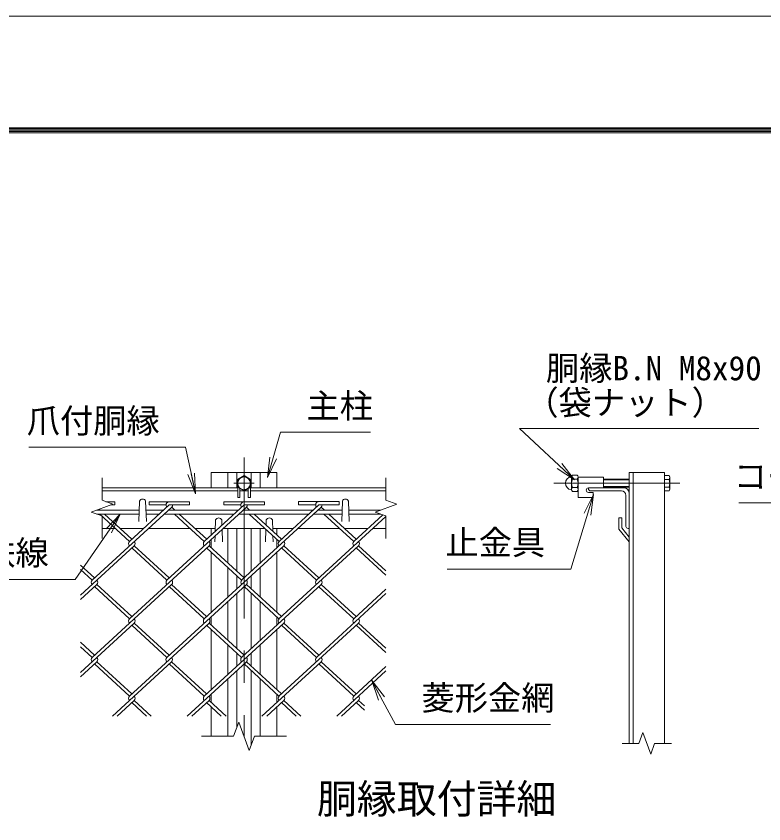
# Model space of a CAD drawing. Units: millimetres, scale not verified. Extents: x -4200 to 4200, y -2970 to 2970.
# Drawn here: x 1188 to 2663, y 1377 to 2970 of the extents above; entities that cross this region are included whole.
import ezdxf
from ezdxf.enums import TextEntityAlignment as Align

# ---------------------------------------------------------------- set-up
doc = ezdxf.new("R2010")
doc.units = ezdxf.units.MM
doc.header["$LTSCALE"] = 10
doc.linetypes.add('USER1', pattern=[50.8, 31.75, -6.35, 6.35, -6.35])
for name, color, linetype, lineweight in [('0-0_D-STR1', 1, 'Continuous', 18), ('0-1_D-BMK', 2, 'USER1', 13), ('0-2_D-STR-DIM', 7, 'Continuous', 13), ('0-3_D-STR3', 3, 'Continuous', 13), ('0-7_0', 7, 'Continuous', 18), ('0-A_D-STR2', 7, 'Continuous', 13), ('0-B_D-STR-TXT', 7, 'Continuous', 13), ('0-C_D-TTL', 7, 'Continuous', 18)]:
    doc.layers.add(name, color=color, linetype=linetype, lineweight=lineweight)
doc.layers.add('0-9_D-TTL-TXT', color=7, linetype='Continuous')
doc.styles.add('ＭＳ ゴシック', font='')
doc.styles.get('ＭＳ ゴシック').set_extended_font_data('MS Gothic')

# ---------------------------------------------------------------- blocks, each defined once
blk = doc.blocks.new('_Open')
at = {"layer": '0-7_0'}
blk.add_line((-10, 1.667), (0, 0), dxfattribs=at)
blk.add_lwpolyline([(-10, -1.667), (0, 0), (-10, 0)], dxfattribs=at)

msp = doc.modelspace()

# ---------------------------------------------------------------- linework, layer by layer
at = {"layer": '0-0_D-STR1'}
for p, q in [((1572.5, 2069.89), (1702.5, 2069.89)), ((1572.5, 2039.89), (1572.5, 2069.89)), ((1605.5, 2039.89), (1605.5, 2069.89)), ((1623.5, 2069.89), (1623.5, 2039.89)), ((1651.5, 2069.89), (1651.5, 2039.89)), ((1669.5, 2039.89), (1669.5, 2069.89)), ((1702.5, 2039.89), (1702.5, 2069.89)), ((2396.81, 1535.94), (2396.81, 2069.89)), ((2396.81, 2069.89), (2466.81, 2069.89)), ((2404.81, 1535.94), (2404.81, 2069.89)), ((2466.81, 1535.94), (2466.81, 2069.89)), ((1357.5, 2039.89), (1625, 2039.89)), ((1650, 2039.89), (1917.5, 2039.89)), ((2316.81, 2039.89), (2386.81, 2039.89)), ((2316.81, 2037.89), (2316.81, 2039.89)), ((1357.5, 2033.89), (1625, 2033.89)), ((1629, 2033.89), (1646, 2033.89)), ((1650, 2033.89), (1917.5, 2033.89)), ((2320.81, 2033.89), (2381.81, 2033.89)), ((2390.81, 2024.89), (2390.81, 1963.89)), ((2396.81, 2029.89), (2396.81, 1959.89)), ((1431.5, 2013.63), (1430.1, 1973.38)), ((1443.5, 2013.63), (1444.9, 1973.38)), ((1831.5, 2013.63), (1830.1, 1973.38)), ((1843.5, 2013.63), (1844.9, 1973.38)), ((1581.5, 1976.64), (1580.71, 1953.96)), ((1593.5, 1976.64), (1593.87, 1966.02)), ((1681.5, 1976.64), (1681.14, 1966.21)), ((1693.5, 1976.64), (1694.28, 1954.17)), ((2382.81, 1980.64), (2376.81, 1980.64)), ((2376.81, 1980.64), (2376.81, 1958.64)), ((2382.81, 1980.64), (2382.81, 1960.89)), ((1357.5, 1959.89), (1383.68, 1959.89)), ((1393.13, 1959.89), (1439.72, 1959.89)), ((1449.19, 1959.89), (1531.14, 1959.89)), ((1540.59, 1959.89), (1580.91, 1959.89)), ((1572.5, 1946.44), (1572.5, 1959.89)), ((1596.41, 1959.89), (1678.57, 1959.89)), ((1605.5, 1891.74), (1605.5, 1959.89)), ((1623.5, 1959.89), (1623.5, 1875.25)), ((1651.5, 1959.89), (1651.5, 1875.25)), ((1669.5, 1891.74), (1669.5, 1959.89)), ((1734.63, 1959.89), (1694.08, 1959.89)), ((1702.5, 1946.64), (1702.5, 1959.89)), ((1826.02, 1959.89), (1743.86, 1959.89)), ((1882.08, 1959.89), (1835.5, 1959.89)), ((1917.5, 1959.89), (1891.55, 1959.89)), ((2382.81, 1960.89), (2396.81, 1942.79)), ((2394.81, 1959.89), (2396.81, 1959.89)), ((1580.4, 1945.22), (1580, 1933.64)), ((1594.16, 1957.82), (1595, 1933.64)), ((1680.84, 1957.8), (1680, 1933.64)), ((1694.6, 1945.2), (1695, 1933.64)), ((2376.81, 1958.64), (2396.81, 1933.64)), ((1572.5, 1921.96), (1572.5, 1937.98)), ((1702.5, 1921.98), (1702.5, 1937.96)), ((2396.81, 1942.79), (2396.81, 1933.64)), ((1572.5, 1794.18), (1572.5, 1913.3)), ((1702.5, 1794.18), (1702.5, 1913.3)), ((1605.5, 1824.42), (1605.5, 1883.06)), ((1669.5, 1824.42), (1669.5, 1883.06)), ((1623.5, 1866.57), (1623.5, 1840.91)), ((1651.5, 1866.57), (1651.5, 1840.91)), ((1623.5, 1832.23), (1623.5, 1722.77)), ((1651.5, 1832.23), (1651.5, 1722.77)), ((1605.5, 1739.26), (1605.5, 1815.74)), ((1669.5, 1739.26), (1669.5, 1815.74)), ((1572.5, 1769.5), (1572.5, 1785.5)), ((1702.5, 1769.5), (1702.5, 1785.5)), ((1572.5, 1641.7), (1572.5, 1760.82)), ((1702.5, 1641.7), (1702.5, 1760.82)), ((1605.5, 1671.94), (1605.5, 1730.58)), ((1669.5, 1671.94), (1669.5, 1730.58)), ((1623.5, 1714.09), (1623.5, 1688.43)), ((1651.5, 1714.09), (1651.5, 1688.43)), ((1623.5, 1679.75), (1623.5, 1567.8)), ((1651.5, 1679.75), (1651.5, 1531.97)), ((1605.5, 1549.89), (1605.5, 1663.26)), ((1669.5, 1549.89), (1669.5, 1663.26)), ((1572.5, 1617.02), (1572.5, 1633.02)), ((1702.5, 1617.02), (1702.5, 1633.02)), ((1572.5, 1549.89), (1572.5, 1608.34)), ((1702.5, 1549.89), (1702.5, 1608.34))]:
    msp.add_line(p, q, dxfattribs=at)
for centre, radius, start, end in [((2386.81, 2029.89), 10, 0, 90), ((2320.81, 2037.89), 4, 180, 270), ((2381.81, 2024.89), 9, 0, 90), ((1437.5, 2011.13), 6.5, 22.61986, 157.38014), ((1837.5, 2011.13), 6.5, 22.61986, 157.38014), ((1587.5, 1974.14), 6.5, 22.61986, 157.38014), ((1687.5, 1974.14), 6.5, 22.61986, 157.38014), ((2394.81, 1963.89), 4, 180, 270)]:
    msp.add_arc(centre, radius, start, end, dxfattribs=at)
at = {"layer": '0-1_D-BMK'}
for p, q in [((1637.5, 2099.89), (1637.5, 1549.89)), ((1657.5, 2048.89), (1617.5, 2048.89)), ((2248.34, 2048.89), (2496.81, 2048.89))]:
    msp.add_line(p, q, dxfattribs=at)
at = {"layer": '0-2_D-STR-DIM'}
for p, q in [((1357.5, 2059.89), (1357.5, 2015.28)), ((1917.5, 2059.89), (1917.5, 2015.28)), ((1336.36, 1992.19), (1378.64, 2007.58)), ((1378.64, 2007.58), (1357.5, 2015.28)), ((1357.5, 1984.49), (1336.36, 1992.19)), ((1357.5, 1984.49), (1357.5, 1939.89)), ((1917.5, 1984.49), (1917.5, 1939.89)), ((1616.98, 1549.89), (1627.24, 1578.08)), ((1627.24, 1578.08), (1647.76, 1521.69)), ((1616.98, 1549.89), (1553.5, 1549.89)), ((1647.76, 1521.69), (1658.02, 1549.89)), ((1721.5, 1549.89), (1658.02, 1549.89)), ((2424.11, 1557.08), (2416.42, 1535.94)), ((2439.51, 1514.8), (2424.11, 1557.08)), ((2383.31, 1535.94), (2416.42, 1535.94)), ((2447.2, 1535.94), (2439.51, 1514.8)), ((2447.2, 1535.94), (2480.31, 1535.94))]:
    msp.add_line(p, q, dxfattribs=at)
msp.add_lwpolyline([(1917.5, 1984.49), (1896.36, 1992.19), (1938.64, 2007.58), (1917.5, 2015.28)], dxfattribs=at)
at = {"layer": '0-3_D-STR3'}
for p, q in [((2283.31, 2061.35), (2283.31, 2036.66)), ((2283.31, 2061.35), (2283.31, 2036.66)), ((2294.31, 2065.09), (2285.31, 2065.09)), ((2285.31, 2056.99), (2294.31, 2056.99)), ((2296.31, 2061.35), (2296.31, 2036.66)), ((2296.31, 2061.35), (2296.31, 2036.66)), ((2296.31, 2060.89), (2346.31, 2060.89)), ((2296.31, 2060.89), (2296.31, 2020.89)), ((2346.31, 2060.89), (2346.31, 2039.89)), ((2396.81, 2056.89), (2346.31, 2056.89)), ((2396.81, 2055.39), (2346.31, 2055.39)), ((2466.81, 2063.9), (2476.02, 2063.9)), ((2466.81, 2063.9), (2466.81, 2033.87)), ((2466.81, 2056.39), (2476.02, 2056.39)), ((2477.41, 2061.49), (2476.02, 2063.9)), ((2477.41, 2061.49), (2477.41, 2036.29)), ((1625, 2041.09), (1625, 2020.89)), ((1629, 2038.78), (1629, 2020.89)), ((1646, 2038.78), (1646, 2020.89)), ((1650, 2041.09), (1650, 2020.89)), ((2285.31, 2040.79), (2294.31, 2040.79)), ((2316.81, 2039.89), (2346.31, 2039.89)), ((2396.81, 2042.39), (2346.31, 2042.39)), ((2396.81, 2040.89), (2346.31, 2040.89)), ((2466.81, 2041.38), (2476.02, 2041.38)), ((2294.31, 2032.69), (2285.31, 2032.69)), ((2316.81, 2030.89), (2326.31, 2030.89)), ((2326.31, 2030.89), (2326.31, 2020.89)), ((2466.81, 2033.87), (2476.02, 2033.87)), ((2477.41, 2036.29), (2476.02, 2033.87)), ((1625, 2020.89), (1629, 2020.89)), ((1646, 2020.89), (1650, 2020.89)), ((2296.31, 2020.89), (2326.31, 2020.89)), ((1347.18, 1996.13), (1430.89, 1996.13)), ((1444.11, 1996.13), (1479.27, 1996.13)), ((1488.74, 1996.13), (1626.72, 1996.13)), ((1635.96, 1996.13), (1774.18, 1996.13)), ((1783.41, 1996.13), (1830.89, 1996.13)), ((1844.11, 1996.13), (1907.18, 1996.13)), ((1347.52, 1988.13), (1430.61, 1988.13)), ((1444.39, 1988.13), (1470.54, 1988.13)), ((1480.01, 1988.13), (1617.99, 1988.13)), ((1627.23, 1988.13), (1765.45, 1988.13)), ((1774.68, 1988.13), (1830.61, 1988.13)), ((1844.39, 1988.13), (1907.52, 1988.13))]:
    msp.add_line(p, q, dxfattribs=at)
msp.add_lwpolyline([(1650.5, 2056.39), (1637.5, 2063.9), (1624.5, 2056.39), (1624.5, 2041.38), (1637.5, 2033.87), (1650.5, 2041.38)], close=True, dxfattribs=at)
msp.add_circle((1637.5, 2048.89), 12.5, dxfattribs=at)
for centre, radius, start, end in [((2284.31, 2048.89), 13, 97.16806, 262.83194), ((2282.56, 2062.78), 1, 277.16806, 350.16084), ((2288.39, 2061.04), 5.08, 127.21089, 232.78911), ((2300.71, 2048.89), 17.4, 152.26063, 207.73937), ((2291.23, 2061.04), 5.08, 307.21089, 52.78911), ((2278.91, 2048.89), 17.4, 332.26063, 27.73937), ((2470.53, 2060.14), 6.64, 325.61585, 34.38415), ((2452.34, 2048.89), 24.84, 342.4121, 17.5879), ((2288.41, 2036.74), 5.1, 127.42505, 232.57495), ((2291.21, 2036.74), 5.1, 307.42505, 52.57495), ((2316.81, 2035.39), 4.5, 90, 270), ((2470.53, 2037.63), 6.64, 325.61585, 34.38415), ((2282.56, 2034.99), 1, 16.57981, 82.83194)]:
    msp.add_arc(centre, radius, start, end, dxfattribs=at)
at = {"layer": '0-A_D-STR2'}
for p, q in [((1365.13, 2012.5), (1382.69, 2012.5)), ((1382.69, 2006.1), (1382.69, 2012.5)), ((1450.15, 2006.1), (1450.15, 2012.5)), ((1450.15, 2012.5), (1530.15, 2012.5)), ((1530.15, 2006.1), (1530.15, 2012.5)), ((1597.61, 2006.1), (1597.61, 2012.5)), ((1597.61, 2012.5), (1677.61, 2012.5)), ((1677.61, 2006.1), (1677.61, 2012.5)), ((1745.17, 2006.2), (1745.17, 2012.6)), ((1745.17, 2012.6), (1825.17, 2012.6)), ((1825.17, 2006.2), (1825.17, 2012.6)), ((1494.89, 2001.76), (1337.97, 1857.97)), ((1353.58, 1996.13), (1351.76, 1997.8)), ((1374.58, 2006.1), (1382.69, 2006.1)), ((1490.15, 2006.1), (1411.69, 1934.2)), ((1450.15, 2006.1), (1483.73, 2006.1)), ((1642.22, 2001.87), (1485.31, 1858.08)), ((1490.15, 2006.1), (1530.15, 2006.1)), ((1491.56, 1996.13), (1490.15, 1997.42)), ((1501.03, 1996.13), (1494.89, 2001.76)), ((1637.61, 2006.1), (1559.14, 1934.2)), ((1597.61, 2006.1), (1631.18, 2006.1)), ((1789.68, 2001.87), (1632.76, 1858.08)), ((1639.02, 1996.13), (1637.49, 1997.53)), ((1637.61, 2006.1), (1677.61, 2006.1)), ((1648.49, 1996.13), (1642.22, 2001.87)), ((1785.17, 2006.2), (1706.6, 1934.2)), ((1745.17, 2006.2), (1778.75, 2006.2)), ((1786.47, 1996.13), (1784.94, 1997.53)), ((1785.17, 2006.2), (1825.17, 2006.2)), ((1795.94, 1996.13), (1789.68, 2001.87)), ((1411.69, 1934.2), (1352.84, 1988.13)), ((1416.42, 1938.54), (1362.31, 1988.13)), ((1559.14, 1934.2), (1500.29, 1988.13)), ((1563.88, 1938.54), (1509.76, 1988.13)), ((1706.6, 1934.2), (1647.75, 1988.13)), ((1711.33, 1938.54), (1657.22, 1988.13)), ((1917.5, 1983.66), (1780.32, 1857.96)), ((1854.05, 1934.2), (1795.2, 1988.13)), ((1858.79, 1938.54), (1804.67, 1988.13)), ((1911.37, 1986.72), (1854.05, 1934.2)), ((1421.05, 1925.64), (1315, 1828.46)), ((1568.5, 1925.63), (1411.58, 1781.84)), ((1485.31, 1858.08), (1416.32, 1921.3)), ((1490.04, 1862.42), (1421.05, 1925.64)), ((1715.95, 1925.63), (1559.03, 1781.84)), ((1632.76, 1858.08), (1563.77, 1921.3)), ((1637.5, 1862.42), (1568.51, 1925.64)), ((1863.41, 1925.63), (1706.49, 1781.84)), ((1780.32, 1857.96), (1711.22, 1921.29)), ((1785.06, 1862.3), (1715.95, 1925.63)), ((1917.5, 1867.38), (1858.67, 1921.29)), ((1917.5, 1876.06), (1863.41, 1925.63)), ((1342.59, 1862.42), (1315, 1887.7)), ((1337.85, 1858.08), (1315, 1879.02)), ((1347.32, 1849.4), (1315, 1819.78)), ((1494.78, 1849.4), (1337.85, 1705.6)), ((1416.32, 1786.18), (1347.32, 1849.4)), ((1642.24, 1849.4), (1485.31, 1705.6)), ((1563.77, 1786.18), (1494.78, 1849.4)), ((1789.68, 1849.39), (1632.76, 1705.6)), ((1711.23, 1786.18), (1642.24, 1849.4)), ((1858.67, 1786.17), (1789.68, 1849.39)), ((1411.58, 1781.84), (1342.59, 1845.06)), ((1559.03, 1781.84), (1490.04, 1845.06)), ((1706.49, 1781.84), (1637.5, 1845.06)), ((1853.93, 1781.83), (1785.36, 1844.67)), ((1917.5, 1840.08), (1853.93, 1781.83)), ((1917.5, 1831.4), (1780.22, 1705.6)), ((1421.05, 1773.16), (1315, 1675.98)), ((1568.51, 1773.16), (1411.58, 1629.36)), ((1485.31, 1705.6), (1416.32, 1768.82)), ((1490.04, 1709.94), (1421.05, 1773.16)), ((1715.96, 1773.16), (1559.03, 1629.36)), ((1632.76, 1705.6), (1564.18, 1768.44)), ((1637.5, 1709.94), (1568.51, 1773.16)), ((1863.41, 1773.15), (1706.49, 1629.36)), ((1780.22, 1705.6), (1711.23, 1768.82)), ((1784.95, 1709.94), (1715.96, 1773.16)), ((1917.5, 1714.9), (1858.67, 1768.81)), ((1917.5, 1723.58), (1863.41, 1773.15)), ((1342.59, 1709.94), (1315, 1735.22)), ((1337.85, 1705.6), (1315, 1726.54)), ((1347.32, 1696.92), (1315, 1667.3)), ((1411.58, 1629.36), (1342.59, 1692.58)), ((1416.32, 1633.7), (1347.32, 1696.92)), ((1494.78, 1696.92), (1377.97, 1589.89)), ((1559.03, 1629.36), (1490.04, 1692.58)), ((1563.77, 1633.7), (1494.78, 1696.92)), ((1642.24, 1696.92), (1525.43, 1589.89)), ((1706.49, 1629.36), (1637.5, 1692.58)), ((1711.23, 1633.7), (1642.24, 1696.92)), ((1789.69, 1696.92), (1672.88, 1589.89)), ((1853.95, 1629.36), (1784.95, 1692.58)), ((1858.68, 1633.7), (1789.69, 1696.92)), ((1917.5, 1678.92), (1820.34, 1589.89)), ((1917.5, 1687.6), (1853.95, 1629.36)), ((1421.05, 1620.68), (1387.44, 1589.89)), ((1445.19, 1589.89), (1416.32, 1616.34)), ((1454.66, 1589.89), (1421.05, 1620.68)), ((1568.51, 1620.68), (1534.9, 1589.89)), ((1592.64, 1589.89), (1563.77, 1616.34)), ((1602.12, 1589.89), (1568.51, 1620.68)), ((1715.96, 1620.68), (1682.36, 1589.89)), ((1740.1, 1589.89), (1711.23, 1616.34)), ((1749.57, 1589.89), (1715.96, 1620.68)), ((1863.42, 1620.68), (1829.81, 1589.89)), ((1875, 1601.39), (1858.68, 1616.34)), ((1875, 1610.07), (1863.42, 1620.68))]:
    msp.add_line(p, q, dxfattribs=at)
for centre, start, end in [((1490.15, 2006.1), 95, 222.5), ((1637.61, 2006.1), 85, 222.5), ((1785.17, 2006.2), 85, 222.5), ((1490.15, 2006.1), 317.5, 0), ((1637.61, 2006.1), 317.5, 0), ((1785.06, 2006.1), 317.5, 0.89905), ((1416.42, 1929.86), 137.5, 222.5), ((1416.42, 1929.86), 317.5, 42.5), ((1563.88, 1929.86), 137.5, 222.5), ((1563.88, 1929.86), 317.5, 42.5), ((1711.33, 1929.86), 137.5, 222.5), ((1711.33, 1929.86), 317.5, 42.5), ((1858.79, 1929.86), 137.5, 222.5), ((1858.79, 1929.86), 317.5, 42.5), ((1342.69, 1853.62), 137.5, 222.5), ((1342.69, 1853.62), 317.5, 42.5), ((1490.15, 1853.62), 137.5, 222.5), ((1490.15, 1853.62), 317.5, 42.5), ((1637.61, 1853.62), 137.5, 222.5), ((1637.61, 1853.62), 317.5, 42.5), ((1785.06, 1853.62), 137.5, 222.5), ((1785.06, 1853.62), 317.5, 42.5), ((1416.32, 1777.5), 137.5, 222.5), ((1416.32, 1777.5), 317.5, 42.5), ((1563.77, 1777.5), 137.5, 222.5), ((1563.77, 1777.5), 317.5, 42.5), ((1711.33, 1777.38), 137.5, 222.5), ((1711.33, 1777.38), 317.5, 42.5), ((1858.79, 1777.38), 137.5, 222.5), ((1858.79, 1777.38), 317.5, 42.5), ((1342.58, 1701.25), 137.5, 222.5), ((1342.58, 1701.25), 317.5, 42.5), ((1490.03, 1701.25), 137.5, 222.5), ((1490.03, 1701.25), 317.5, 42.5), ((1637.49, 1701.25), 137.5, 222.5), ((1637.49, 1701.25), 317.5, 42.5), ((1784.94, 1701.25), 137.5, 222.5), ((1784.94, 1701.25), 317.5, 42.5), ((1416.32, 1625.02), 137.5, 222.5), ((1416.32, 1625.02), 317.5, 42.5), ((1563.77, 1625.02), 137.5, 222.5), ((1563.77, 1625.02), 317.5, 42.5), ((1711.33, 1624.9), 137.5, 222.5), ((1711.33, 1624.9), 317.5, 42.5), ((1858.79, 1624.9), 137.5, 222.5), ((1858.79, 1624.9), 317.5, 42.5)]:
    msp.add_arc(centre, 6.42, start, end, dxfattribs=at)
at = {"layer": '0-B_D-STR-TXT'}
for points in [[(2652.75, 2156.77), (2180.5, 2156.77), (2287.73, 2057.12)], [(1887.09, 2149.39), (1709.77, 2149.39), (1684.31, 2062.26)], [(1212.99, 2119.75), (1522.04, 2119.75), (1541.54, 2030.17)], [(2037.92, 1879.34), (2281.73, 1879.34), (2326.06, 2024.49)], [(2613.44, 2009.99), (3169.69, 2009.99), (3219.56, 1931.26)], [(1123.52, 1859), (1304.4, 1859), (1392.39, 1986.48)], [(2241.74, 1572.98), (1936.25, 1572.98), (1890.36, 1658.05)]]:
    msp.add_lwpolyline(points, dxfattribs=at)
at = {"layer": '0-C_D-TTL', "color": 2}
msp.add_lwpolyline([(-4200, 2970), (4200, 2970), (4200, -2970), (-4200, -2970)], close=True, dxfattribs=at)
at = {"layer": '0-C_D-TTL'}
for points in [[(-3930, 2750), (3930, 2750), (3930, -2750), (-3930, -2750)], [(-3927.5, 2747.5), (3927.5, 2747.5), (3927.5, -2747.5), (-3927.5, -2747.5)], [(-3925, 2745), (3925, 2745), (3925, -2745), (-3925, -2745)], [(-3922.5, 2742.5), (3922.5, 2742.5), (3922.5, -2742.5), (-3922.5, -2742.5)], [(-3920, 2740), (3920, 2740), (3920, -2740), (-3920, -2740)]]:
    msp.add_lwpolyline(points, close=True, dxfattribs=at)

# ---------------------------------------------------------------- block references
at = {"layer": '0-B_D-STR-TXT', "xscale": 4, "yscale": 4}
for p, rotation in [((1683.75, 2060.34), 253.7123), ((2289.2, 2055.76), 317.09684), ((1541.96, 2028.22), 282.27872), ((2326.64, 2026.4), 73.01941), ((1393.53, 1988.13), 55.3852), ((1889.41, 1659.81), 118.34149)]:
    msp.add_blockref('_Open', p, dxfattribs=dict(at, rotation=rotation))

# ---------------------------------------------------------------- texts
at = {"layer": '0-9_D-TTL-TXT', "style": 'ＭＳ ゴシック'}
msp.add_text('胴縁取付詳細', height=57.7, dxfattribs=at).set_placement((1781.25, 1380.52), align=Align.BOTTOM_LEFT)
at = {"layer": '0-B_D-STR-TXT', "style": 'ＭＳ ゴシック'}
for s, p in [('胴縁B.N M8x90', (2232.95, 2237.5)), ('主柱', (1760.69, 2163.12)), ('（袋ナット）', (2192.34, 2169.61)), ('爪付胴縁', (1208.93, 2133.73)), ('コーナープレート', (2603.29, 2024.22)), ('止金具', (2034.62, 1893.58)), ('鉄線', (1121.24, 1873.36)), ('菱形金網', (1987.43, 1587.21))]:
    msp.add_text(s, height=48.09, dxfattribs=at).set_placement(p, align=Align.BOTTOM_LEFT)

doc.saveas('drawing.dxf')
